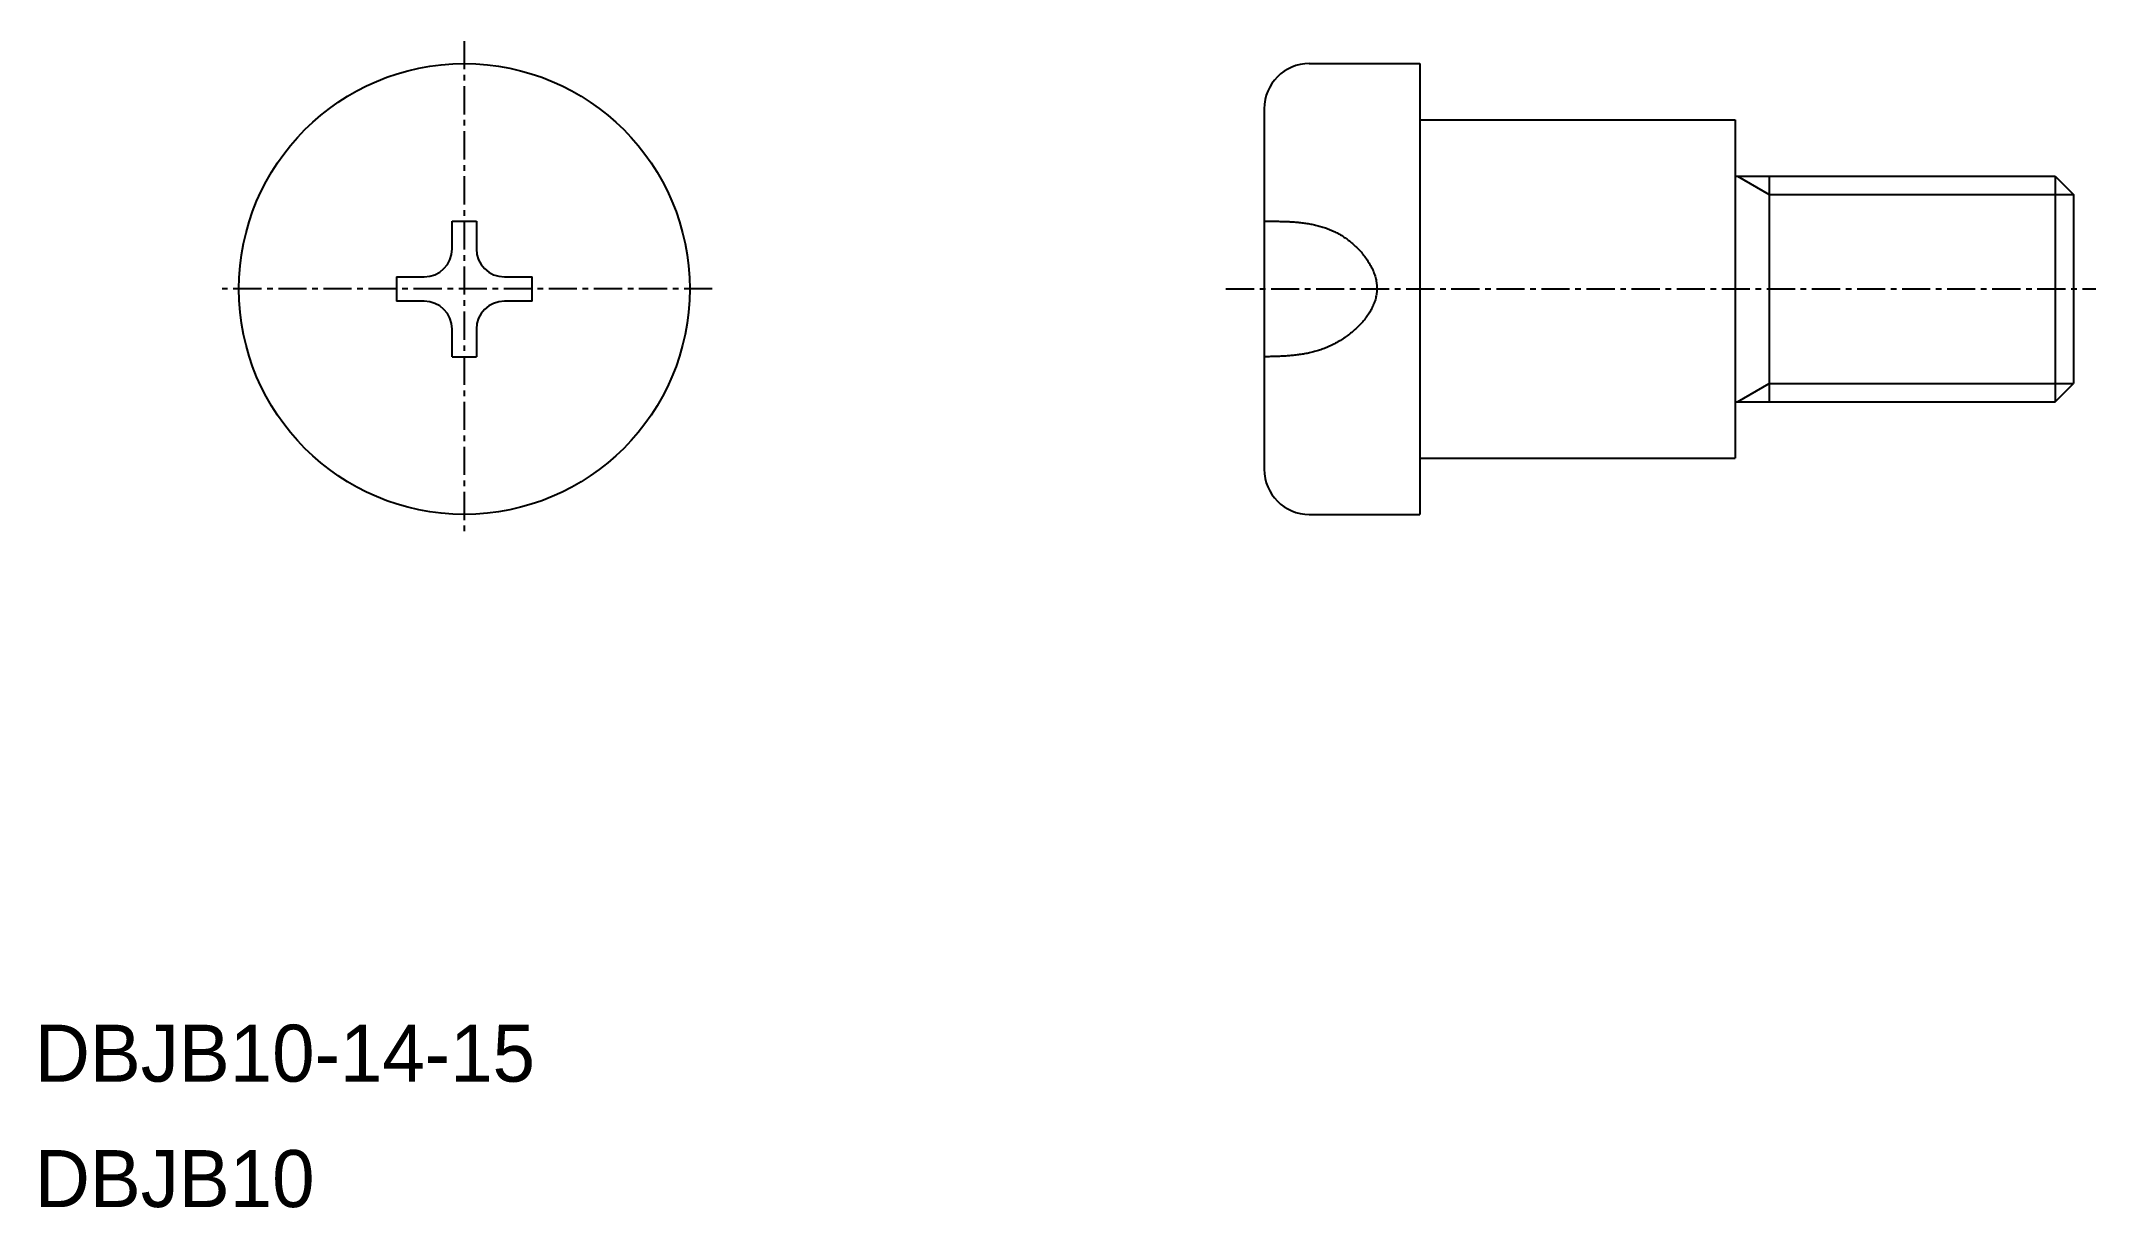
# Model space of a CAD drawing. Extents: x 6.1 to 97.2, y 17.9 to 69.7.
import ezdxf

# ---------------------------------------------------------------- set-up
doc = ezdxf.new("R2010")
doc.units = 0
doc.linetypes.add('CENTER', pattern=[2, 1.25, -0.25, 0.25, -0.25])
doc.layers.get('0').update_dxf_attribs({"linetype": 'CONTINUOUS'})
doc.layers.add('CENTER', color=1, linetype='CENTER')

msp = doc.modelspace()

# ---------------------------------------------------------------- linework, layer by layer
at = {"color": 7, "linetype": 'CONTINUOUS'}
for p, q in [((62.341, 68.679), (67.241, 68.679)), ((67.241, 68.679), (67.241, 48.679)), ((67.241, 68.679), (67.241, 48.679)), ((67.241, 68.679), (67.241, 48.679)), ((67.241, 68.679), (67.241, 48.679)), ((67.241, 68.679), (67.241, 48.679)), ((60.341, 66.679), (60.341, 50.679)), ((67.241, 66.179), (81.241, 66.179)), ((81.241, 66.179), (81.241, 51.179)), ((81.241, 63.679), (95.429, 63.679)), ((82.741, 63.679), (82.741, 53.679)), ((95.429, 63.679), (96.241, 62.867)), ((95.429, 63.679), (95.429, 53.679)), ((96.241, 62.867), (96.241, 54.491)), ((24.311, 61.686), (25.386, 61.686)), ((24.311, 60.466), (24.311, 61.686)), ((25.386, 61.686), (25.386, 60.466)), ((21.841, 59.216), (23.061, 59.216)), ((21.841, 59.216), (21.841, 58.141)), ((26.636, 59.216), (27.856, 59.216)), ((27.856, 58.141), (27.856, 59.216)), ((23.061, 58.141), (21.841, 58.141)), ((27.856, 58.141), (26.636, 58.141)), ((24.311, 55.671), (24.311, 56.891)), ((25.386, 56.891), (25.386, 55.671)), ((24.311, 55.671), (25.386, 55.671)), ((95.429, 53.679), (96.241, 54.491)), ((81.241, 53.679), (95.429, 53.679)), ((67.241, 51.179), (81.241, 51.179)), ((62.341, 48.679), (67.241, 48.679))]:
    msp.add_line(p, q, dxfattribs=at)
at = {"color": 3, "linetype": 'CONTINUOUS'}
for p, q in [((81.334, 63.679), (82.741, 62.867)), ((82.741, 62.867), (96.241, 62.867)), ((81.334, 53.679), (82.741, 54.491)), ((82.741, 54.491), (96.241, 54.491))]:
    msp.add_line(p, q, dxfattribs=at)
at = {"color": 3}
msp.add_polyline3d([(60.341, 61.686, 0), (60.399, 61.686, 0), (60.457, 61.686, 0), (60.515, 61.686, 0), (60.573, 61.686, 0), (60.631, 61.686, 0), (60.689, 61.685, 0), (60.747, 61.685, 0), (60.805, 61.685, 0), (60.863, 61.684, 0), (60.921, 61.683, 0), (60.979, 61.682, 0), (61.037, 61.681, 0), (61.095, 61.68, 0), (61.153, 61.678, 0), (61.21, 61.677, 0), (61.268, 61.675, 0), (61.325, 61.672, 0), (61.383, 61.67, 0), (61.44, 61.667, 0), (61.498, 61.664, 0), (61.555, 61.661, 0), (61.612, 61.657, 0), (61.669, 61.653, 0), (61.726, 61.648, 0), (61.783, 61.643, 0), (61.84, 61.638, 0), (61.897, 61.633, 0), (61.953, 61.626, 0), (62.009, 61.62, 0), (62.066, 61.613, 0), (62.122, 61.605, 0), (62.178, 61.597, 0), (62.234, 61.589, 0), (62.29, 61.58, 0), (62.345, 61.57, 0), (62.401, 61.56, 0), (62.456, 61.55, 0), (62.511, 61.538, 0), (62.566, 61.526, 0), (62.621, 61.514, 0), (62.676, 61.501, 0), (62.73, 61.487, 0), (62.785, 61.472, 0), (62.839, 61.457, 0), (62.893, 61.441, 0), (62.946, 61.425, 0), (63, 61.408, 0), (63.053, 61.389, 0), (63.106, 61.371, 0), (63.16, 61.351, 0), (63.212, 61.331, 0), (63.265, 61.309, 0), (63.317, 61.287, 0), (63.369, 61.264, 0), (63.421, 61.241, 0), (63.473, 61.216, 0), (63.524, 61.191, 0), (63.575, 61.164, 0), (63.626, 61.137, 0), (63.677, 61.108, 0), (63.727, 61.079, 0), (63.777, 61.049, 0), (63.827, 61.018, 0), (63.877, 60.985, 0), (63.926, 60.952, 0), (63.975, 60.918, 0), (64.024, 60.883, 0), (64.072, 60.847, 0), (64.12, 60.81, 0), (64.167, 60.772, 0), (64.214, 60.734, 0), (64.26, 60.694, 0), (64.306, 60.654, 0), (64.351, 60.613, 0), (64.396, 60.572, 0), (64.44, 60.529, 0), (64.483, 60.486, 0), (64.525, 60.442, 0), (64.567, 60.398, 0), (64.608, 60.353, 0), (64.649, 60.307, 0), (64.688, 60.261, 0), (64.727, 60.214, 0), (64.764, 60.166, 0), (64.801, 60.118, 0), (64.837, 60.07, 0), (64.872, 60.021, 0), (64.906, 59.971, 0), (64.939, 59.921, 0), (64.971, 59.871, 0), (65.001, 59.82, 0), (65.031, 59.769, 0), (65.059, 59.718, 0), (65.087, 59.666, 0), (65.113, 59.614, 0), (65.138, 59.561, 0), (65.161, 59.509, 0), (65.183, 59.456, 0), (65.204, 59.403, 0), (65.224, 59.349, 0), (65.242, 59.296, 0), (65.259, 59.242, 0), (65.274, 59.188, 0), (65.288, 59.134, 0), (65.3, 59.08, 0), (65.311, 59.026, 0), (65.32, 58.972, 0), (65.327, 58.918, 0), (65.333, 58.863, 0), (65.338, 58.809, 0), (65.34, 58.755, 0), (65.341, 58.701, 0), (65.34, 58.647, 0), (65.337, 58.593, 0), (65.333, 58.539, 0), (65.327, 58.486, 0), (65.319, 58.432, 0), (65.309, 58.379, 0), (65.298, 58.325, 0), (65.286, 58.272, 0), (65.272, 58.219, 0), (65.256, 58.167, 0), (65.239, 58.114, 0), (65.22, 58.062, 0), (65.2, 58.01, 0), (65.179, 57.958, 0), (65.156, 57.907, 0), (65.132, 57.856, 0), (65.106, 57.805, 0), (65.079, 57.755, 0), (65.051, 57.705, 0), (65.022, 57.655, 0), (64.992, 57.605, 0), (64.96, 57.556, 0), (64.927, 57.508, 0), (64.893, 57.459, 0), (64.858, 57.412, 0), (64.822, 57.364, 0), (64.785, 57.317, 0), (64.747, 57.271, 0), (64.708, 57.225, 0), (64.668, 57.179, 0), (64.627, 57.134, 0), (64.586, 57.09, 0), (64.543, 57.046, 0), (64.5, 57.002, 0), (64.455, 56.96, 0), (64.41, 56.917, 0), (64.365, 56.876, 0), (64.318, 56.835, 0), (64.271, 56.794, 0), (64.224, 56.755, 0), (64.175, 56.715, 0), (64.126, 56.677, 0), (64.077, 56.639, 0), (64.027, 56.602, 0), (63.977, 56.565, 0), (63.926, 56.53, 0), (63.874, 56.495, 0), (63.822, 56.461, 0), (63.77, 56.427, 0), (63.718, 56.394, 0), (63.665, 56.362, 0), (63.612, 56.331, 0), (63.558, 56.301, 0), (63.505, 56.272, 0), (63.451, 56.243, 0), (63.397, 56.215, 0), (63.343, 56.188, 0), (63.288, 56.162, 0), (63.234, 56.137, 0), (63.179, 56.113, 0), (63.125, 56.09, 0), (63.07, 56.067, 0), (63.016, 56.046, 0), (62.961, 56.025, 0), (62.906, 56.005, 0), (62.851, 55.986, 0), (62.796, 55.967, 0), (62.741, 55.95, 0), (62.686, 55.933, 0), (62.631, 55.917, 0), (62.576, 55.901, 0), (62.521, 55.887, 0), (62.465, 55.873, 0), (62.41, 55.859, 0), (62.355, 55.847, 0), (62.299, 55.835, 0), (62.244, 55.823, 0), (62.188, 55.812, 0), (62.133, 55.802, 0), (62.077, 55.792, 0), (62.022, 55.783, 0), (61.966, 55.774, 0), (61.91, 55.766, 0), (61.855, 55.758, 0), (61.799, 55.751, 0), (61.743, 55.745, 0), (61.687, 55.738, 0), (61.631, 55.732, 0), (61.575, 55.727, 0), (61.52, 55.722, 0), (61.464, 55.717, 0), (61.408, 55.712, 0), (61.352, 55.708, 0), (61.296, 55.705, 0), (61.239, 55.701, 0), (61.184, 55.698, 0), (61.127, 55.695, 0), (61.071, 55.692, 0), (61.015, 55.69, 0), (60.959, 55.688, 0), (60.903, 55.685, 0), (60.847, 55.684, 0), (60.79, 55.682, 0), (60.734, 55.68, 0), (60.678, 55.679, 0), (60.622, 55.677, 0), (60.566, 55.676, 0), (60.509, 55.675, 0), (60.453, 55.674, 0), (60.397, 55.672, 0), (60.341, 55.671, 0)], dxfattribs=at)
at = {"color": 7, "linetype": 'CONTINUOUS'}
msp.add_circle((24.849, 58.679), 10, dxfattribs=at)
for centre, radius, start, end in [((62.341, 66.679), 2, 90, 180), ((23.061, 60.466), 1.25, 270, 0), ((26.636, 60.466), 1.25, 180, 270), ((23.061, 56.891), 1.25, 0, 90), ((26.636, 56.891), 1.25, 90, 180), ((62.341, 50.679), 2, 180, 270)]:
    msp.add_arc(centre, radius, start, end, dxfattribs=at)
at = {"layer": 'CENTER', "color": 1, "linetype": 'CENTER'}
for p, q in [((24.849, 69.679), (24.849, 47.679)), ((35.849, 58.679), (13.849, 58.679)), ((58.641, 58.679), (97.241, 58.679))]:
    msp.add_line(p, q, dxfattribs=at)

# ---------------------------------------------------------------- texts
at = {"color": 7, "linetype": 'CONTINUOUS'}
for s, p in [('DBJB10-14-15', (5.794, 23.506)), ('DBJB10', (5.794, 17.942))]:
    msp.add_text(s, height=2.53, dxfattribs=at).set_placement(p)

doc.saveas('drawing.dxf')
